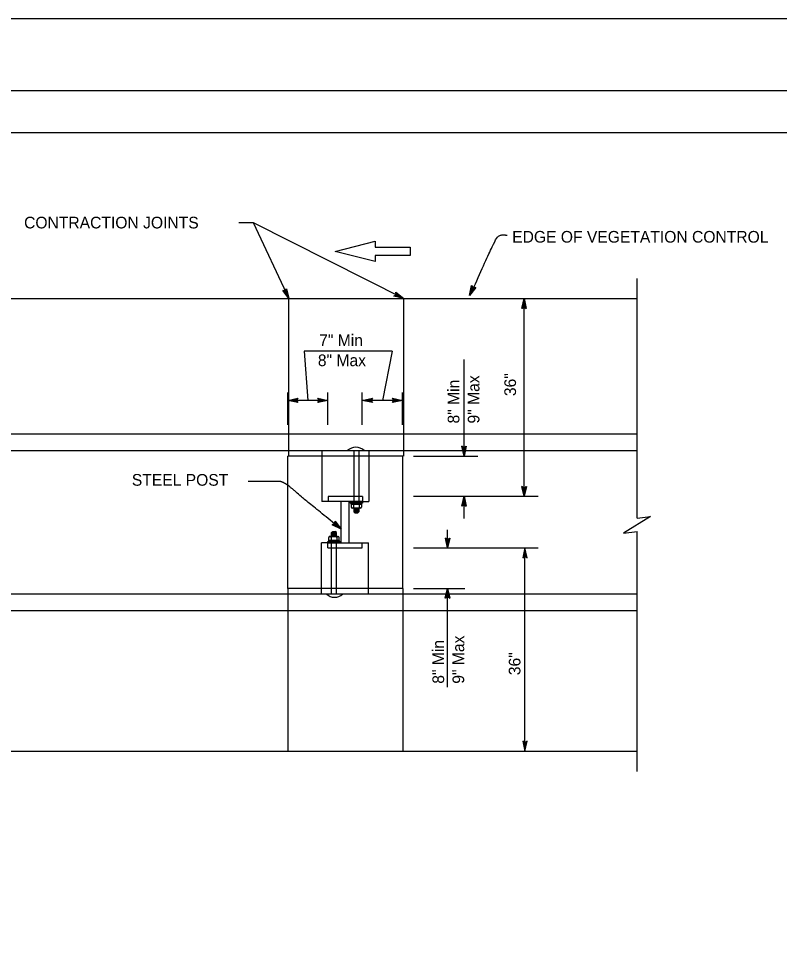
# Model space of a CAD drawing. Extents: x -893 to 867, y -474 to 712.
# Drawn here: x -220 to 235, y 148 to 712 of the extents above; entities that cross this region are included whole.
import ezdxf

# ---------------------------------------------------------------- set-up
doc = ezdxf.new("R2010")
doc.units = 0
for name, color, linetype in [('border_PLOTTING-ELEMENTS', 7, 'Continuous'), ('border_rw_22x34_Cut_Lines', 7, 'Continuous'), ('border_SHEET', 7, 'Continuous'), ('pp_PRESENTATION', 7, 'Continuous'), ('tcd_BARRIER-THRIE-BEAM', 7, 'Continuous'), ('tcd_MISC', 7, 'Continuous'), ('tcd_RAILING-anno', 7, 'Continuous')]:
    doc.layers.add(name, color=color, linetype=linetype)

msp = doc.modelspace()

# ---------------------------------------------------------------- linework, layer by layer
at = {"layer": 'border_PLOTTING-ELEMENTS'}
for points in [[(-893.46, -474.04), (866.54, -474.04), (866.54, 711.96), (-893.46, 711.96)], [(-863.46, 668.96), (836.54, 668.96), (836.54, -431.04), (-863.46, -431.04)]]:
    msp.add_lwpolyline(points, close=True, dxfattribs=at)
at = {"layer": 'border_rw_22x34_Cut_Lines'}
msp.add_lwpolyline([(-863.46, 668.96), (836.54, 668.96), (836.54, -431.04), (-863.46, -431.04)], close=True, dxfattribs=at)
at = {"layer": 'border_SHEET'}
msp.add_line((-813.46, 643.95), (811.54, 643.95), dxfattribs=at)
at = {"layer": 'pp_PRESENTATION'}
for p, q in [((-30.52, 572.66), (-6.61, 578.8)), ((-6.61, 578.8), (-6.61, 575.16)), ((-6.61, 566.52), (-30.52, 572.66)), ((-6.61, 575.16), (14.49, 575.16)), ((14.49, 570.16), (-6.61, 570.16)), ((-6.61, 570.16), (-6.61, 566.52)), ((14.49, 575.16), (14.49, 572.66)), ((14.49, 572.66), (14.49, 570.16))]:
    msp.add_line(p, q, dxfattribs=at)
at = {"layer": 'tcd_BARRIER-THRIE-BEAM'}
for p, q in [((-697.73, 463.3), (150.21, 463.3)), ((-697.73, 453.3), (150.21, 453.3)), ((-38.47, 453.3), (-38.47, 422.84)), ((-19.3, 453.32), (-19.3, 422.44)), ((-16.3, 453.3), (-16.3, 422.44)), ((-10.37, 453.3), (-10.37, 422.84)), ((-14.11, 425.8), (-34.73, 425.8)), ((-34.73, 425.8), (-34.73, 422.84)), ((-14.11, 425.8), (-14.11, 422.83)), ((-34.73, 422.84), (-38.47, 422.84)), ((-14.11, 422.84), (-34.73, 422.84)), ((-14.11, 422.84), (-34.73, 422.84)), ((-26.99, 398), (-26.99, 422.84)), ((-22.08, 398), (-22.08, 422.84)), ((-14.46, 421.63), (-21.09, 421.63)), ((-21.09, 421.63), (-21.09, 421.26)), ((-21.09, 421.26), (-14.46, 421.26)), ((-14.68, 421.1), (-20.92, 421.1)), ((-20.92, 421.1), (-20.92, 419.53)), ((-15.32, 418.87), (-20.25, 418.87)), ((-19.58, 421.1), (-19.58, 419.44)), ((-16.32, 418.82), (-19.27, 418.82)), ((-19.27, 418.82), (-19.27, 416.61)), ((-19.27, 417.72), (-16.45, 417.72)), ((-16.78, 418.2), (-18.91, 418.2)), ((-16.32, 418.82), (-16.32, 416.61)), ((-16.01, 419.54), (-16.01, 421.1)), ((-14.68, 421.1), (-14.68, 419.5)), ((-14.46, 421.26), (-14.46, 421.63)), ((-14.11, 422.84), (-10.37, 422.84)), ((-16.32, 416.61), (-19.27, 416.61)), ((-19.27, 416.61), (-18.53, 415.88)), ((-16.78, 417.26), (-18.91, 417.26)), ((-17.06, 415.88), (-18.53, 415.88)), ((-16.32, 416.61), (-17.06, 415.88)), ((-34.31, 399.74), (-34.31, 401.34)), ((-33.66, 401.97), (-28.73, 401.97)), ((-32.97, 401.3), (-32.97, 399.74)), ((-32.66, 404.23), (-31.92, 404.97)), ((-32.66, 404.23), (-29.71, 404.23)), ((-32.66, 402.02), (-32.66, 404.23)), ((-32.66, 402.02), (-29.71, 402.02)), ((-29.71, 403.12), (-32.54, 403.12)), ((-32.2, 403.58), (-30.08, 403.58)), ((-32.2, 402.64), (-30.08, 402.64)), ((-31.92, 404.97), (-30.45, 404.97)), ((-29.71, 404.23), (-30.45, 404.97)), ((-29.71, 402.02), (-29.71, 404.23)), ((-29.4, 399.74), (-29.4, 401.4)), ((-28.07, 399.74), (-28.07, 401.31)), ((-34.87, 398), (-38.62, 398)), ((-38.62, 367.55), (-38.62, 398)), ((-34.87, 395.04), (-34.87, 398.01)), ((-34.87, 398), (-14.25, 398)), ((-34.87, 398), (-14.25, 398)), ((-27.89, 399.58), (-34.52, 399.58)), ((-34.52, 399.58), (-34.52, 399.21)), ((-34.52, 399.21), (-27.89, 399.21)), ((-34.31, 399.74), (-28.07, 399.74)), ((-32.69, 367.55), (-32.69, 398.4)), ((-29.69, 367.52), (-29.69, 398.4)), ((-27.89, 399.21), (-27.89, 399.58)), ((-14.25, 395.04), (-14.25, 398)), ((-14.25, 398), (-10.51, 398)), ((-10.51, 367.55), (-10.51, 398)), ((-34.87, 395.04), (-14.25, 395.04)), ((-697.73, 367.54), (150.21, 367.54)), ((-697.73, 357.54), (150.21, 357.54))]:
    msp.add_line(p, q, dxfattribs=at)
for points in [[(-21.47, 422.44), (-14.12, 422.44), (-14.12, 421.92), (-21.47, 421.92)], [(-27.51, 398.4), (-34.87, 398.4), (-34.87, 398.93), (-27.51, 398.93)]]:
    msp.add_lwpolyline(points, close=True, dxfattribs=at)
for centre, radius, start, end in [((-18.11, 448.11), 7.22, 46.2246, 133.4557), ((-20.25, 419.54), 0.669, 180.7224, 351.7875), ((-18.9, 419.54), 0.669, 180.4996, 268.1024), ((-16.68, 419.54), 0.669, 272.9268, 0.3985), ((-15.34, 419.54), 0.669, 184.8048, 356.3828), ((-33.64, 401.3), 0.669, 4.8048, 176.3828), ((-32.3, 401.3), 0.669, 92.9268, 180.3985), ((-30.08, 401.3), 0.669, 0.4996, 88.1024), ((-28.74, 401.3), 0.669, 0.7224, 171.7875), ((-30.87, 372.73), 7.22, 226.2246, 313.4557)]:
    msp.add_arc(centre, radius, start, end, dxfattribs=at)
at = {"layer": 'tcd_MISC'}
for p, q in [((150.21, 412.79), (150.21, 556.37)), ((-697.73, 544.36), (150.21, 544.36)), ((-58.23, 450.03), (-58.23, 544.36)), ((10.51, 450.03), (10.51, 544.36)), ((9.91, 450.03), (-58.83, 450.03)), ((-58.83, 370.82), (-58.83, 450.03)), ((9.91, 370.82), (9.91, 450.03)), ((150.21, 261.2), (150.21, 404.79)), ((9.91, 370.82), (-58.83, 370.82)), ((-58.83, 370.82), (-58.83, 273.21)), ((9.91, 370.82), (9.91, 273.21)), ((-697.73, 273.21), (150.21, 273.21))]:
    msp.add_line(p, q, dxfattribs=at)
msp.add_lwpolyline([(150.21, 412.79), (158.21, 413.79), (142.21, 403.79), (150.21, 404.79)], dxfattribs=at)
at = {"layer": 'tcd_RAILING-anno'}
for p, q in [((-88.15, 589.94), (-79.6, 589.94)), ((-79.6, 589.94), (-58.23, 544.36)), ((-79.6, 589.94), (10.51, 544.36)), ((51.21, 552.17), (51.21, 552.17)), ((53.65, 551.09), (53.65, 551.09)), ((49.99, 546.15), (49.99, 546.15)), ((82.63, 425.97), (82.63, 544.36)), ((-49.15, 512.92), (-46.9, 483.4)), ((3.61, 512.92), (-49.15, 512.92)), ((3.61, 512.92), (-2.22, 483.4)), ((46.64, 450.03), (46.64, 507.86)), ((-58.93, 468.76), (-58.93, 488.23)), ((-34.87, 468.76), (-34.87, 488.23)), ((-14.25, 468.76), (-14.25, 488.23)), ((9.8, 468.76), (9.8, 488.23)), ((-58.93, 483.4), (-52.93, 484.73)), ((-52.93, 482.06), (-58.93, 483.4)), ((-58.93, 483.4), (-58.93, 483.4)), ((-34.87, 483.4), (-58.93, 483.4)), ((-53.15, 482.41), (-57.55, 483.4)), ((-57.54, 483.4), (-53.17, 484.37)), ((-56.17, 483.39), (-53.34, 484.02)), ((-53.38, 482.77), (-56.17, 483.39)), ((-54.79, 483.39), (-53.58, 483.66)), ((-53.56, 483.12), (-54.79, 483.39)), ((-52.93, 484.73), (-53.73, 483.4)), ((-53.73, 483.4), (-52.93, 482.06)), ((-52.93, 484.73), (-52.93, 484.73)), ((-52.93, 482.06), (-52.93, 482.06)), ((-40.87, 484.74), (-40.87, 484.74)), ((-40.87, 482.07), (-40.87, 482.07)), ((-34.87, 483.4), (-34.87, 483.4)), ((-14.25, 483.4), (-8.25, 484.73)), ((-8.25, 482.06), (-14.25, 483.4)), ((-14.25, 483.4), (-14.25, 483.4)), ((9.8, 483.4), (-14.25, 483.4)), ((-8.47, 482.41), (-12.87, 483.4)), ((-12.86, 483.4), (-8.49, 484.37)), ((-11.49, 483.39), (-8.67, 484.02)), ((-8.7, 482.77), (-11.49, 483.39)), ((-10.11, 483.39), (-8.9, 483.66)), ((-8.88, 483.12), (-10.11, 483.39)), ((-8.25, 484.73), (-9.05, 483.4)), ((-9.05, 483.4), (-8.25, 482.06)), ((-8.25, 484.73), (-8.25, 484.73)), ((-8.25, 482.06), (-8.25, 482.06)), ((3.8, 484.74), (3.8, 484.74)), ((3.8, 482.07), (3.8, 482.07)), ((9.8, 483.4), (9.8, 483.4)), ((16.37, 453.46), (67.77, 453.46)), ((16.37, 450.03), (54.82, 450.03)), ((16.37, 425.97), (91.09, 425.97)), ((46.64, 412.6), (46.64, 425.97)), ((36.77, 395.03), (36.77, 405.88)), ((16.37, 395.03), (91.09, 395.03)), ((83.1, 395.04), (81.77, 389.04)), ((81.77, 389.04), (83.1, 389.84)), ((83.1, 393.65), (82.13, 389.28)), ((83.11, 392.28), (82.48, 389.46)), ((83.11, 390.9), (82.84, 389.69)), ((84.44, 389.04), (83.1, 395.04)), ((83.1, 395.04), (83.1, 395.04)), ((83.1, 273.21), (83.1, 395.03)), ((83.1, 389.84), (84.44, 389.04)), ((84.09, 389.26), (83.11, 393.66)), ((83.73, 389.49), (83.11, 392.28)), ((83.38, 389.67), (83.11, 390.9)), ((81.78, 389.04), (81.78, 389.04)), ((84.44, 389.04), (84.44, 389.04)), ((40.56, 367.42), (14.94, 367.42)), ((16.37, 370.82), (47.04, 370.82)), ((36.77, 311.54), (36.77, 370.82)), ((83.1, 278.41), (81.77, 279.21)), ((81.77, 279.21), (81.77, 279.21)), ((81.77, 279.21), (83.1, 273.21)), ((82.12, 279), (83.1, 274.59)), ((82.48, 278.76), (83.1, 275.98)), ((82.83, 278.59), (83.1, 277.36)), ((83.1, 273.21), (84.43, 279.21)), ((84.43, 279.21), (83.1, 278.41)), ((83.1, 275.98), (83.73, 278.8)), ((83.1, 277.36), (83.37, 278.57)), ((83.11, 274.6), (84.08, 278.98)), ((84.43, 279.21), (84.43, 279.21)), ((83.1, 273.21), (83.1, 273.21))]:
    msp.add_line(p, q, dxfattribs=at)
for points in [[(-59.54, 550.26), (-58.23, 544.36), (-61.92, 549.15), (-61.51, 549.11), (-58.81, 545.6), (-59.77, 549.93), (-59.99, 549.59), (-59.38, 546.82), (-61.11, 549.07), (-60.7, 549.02), (-59.96, 548.05), (-60.22, 549.25), (-60.4, 548.99), (-61.92, 549.15), (-60.4, 548.99)], [(5.83, 548.2), (10.51, 544.36), (4.65, 545.86), (4.99, 546.07), (9.28, 544.97), (5.86, 547.79), (5.89, 547.39), (8.08, 545.59), (5.34, 546.29), (5.68, 546.51), (6.87, 546.2), (5.92, 546.98), (5.94, 546.67), (4.65, 545.86), (5.94, 546.67)], [(53.65, 551.09), (49.99, 546.15), (51.21, 552.17), (51.44, 551.83), (50.55, 547.42), (53.24, 551.04), (52.83, 550.99), (51.11, 548.67), (51.68, 551.49), (51.92, 551.16), (51.67, 549.93), (52.42, 550.94), (52.1, 550.9), (51.21, 552.17), (52.1, 550.9)], [(81.32, 538.45), (82.63, 544.36), (83.94, 538.45), (83.59, 538.66), (82.64, 542.99), (81.67, 538.66), (82.01, 538.87), (82.63, 541.64), (83.25, 538.87), (82.9, 539.08), (82.63, 540.28), (82.36, 539.08), (82.63, 539.24), (83.94, 538.45), (82.63, 539.24)], [(-40.87, 484.74), (-34.87, 483.4), (-40.87, 482.07), (-40.66, 482.42), (-36.26, 483.39), (-40.66, 484.38), (-40.45, 484.03), (-37.64, 483.4), (-40.45, 482.78), (-40.23, 483.13), (-39.02, 483.4), (-40.24, 483.67), (-40.07, 483.4), (-40.87, 482.07), (-40.07, 483.4)], [(3.8, 484.74), (9.8, 483.4), (3.8, 482.07), (4.02, 482.42), (8.41, 483.39), (4.02, 484.38), (4.23, 484.03), (7.04, 483.4), (4.23, 482.78), (4.44, 483.13), (5.66, 483.4), (4.44, 483.67), (4.6, 483.4), (3.8, 482.07), (4.6, 483.4)], [(47.96, 455.93), (46.64, 450.03), (45.33, 455.93), (45.68, 455.72), (46.64, 451.39), (47.61, 455.72), (47.26, 455.51), (46.64, 452.74), (46.03, 455.51), (46.38, 455.3), (46.64, 454.1), (46.91, 455.31), (46.64, 455.14), (45.33, 455.93), (46.64, 455.14)], [(83.95, 431.87), (82.63, 425.97), (81.32, 431.87), (81.67, 431.66), (82.63, 427.34), (83.6, 431.66), (83.25, 431.45), (82.64, 428.69), (82.02, 431.45), (82.37, 431.24), (82.64, 430.05), (82.91, 431.25), (82.63, 431.08), (81.32, 431.87), (82.63, 431.08)], [(45.32, 420.06), (46.64, 425.97), (47.95, 420.06), (47.6, 420.27), (46.64, 424.6), (45.67, 420.27), (46.02, 420.48), (46.64, 423.25), (47.25, 420.48), (46.9, 420.69), (46.64, 421.89), (46.37, 420.69), (46.64, 420.85), (47.95, 420.06), (46.64, 420.85)], [(-30.6, 411), (-26.86, 406.24), (-32.26, 408.96), (-31.88, 409.1), (-27.92, 407.1), (-30.66, 410.59), (-30.72, 410.19), (-28.96, 407.96), (-31.49, 409.24), (-31.11, 409.37), (-30.02, 408.82), (-30.77, 409.79), (-30.82, 409.48), (-32.26, 408.96), (-30.82, 409.48)], [(38.09, 400.94), (36.77, 395.03), (35.46, 400.94), (35.81, 400.73), (36.77, 396.4), (37.74, 400.73), (37.39, 400.52), (36.77, 397.75), (36.16, 400.52), (36.51, 400.31), (36.78, 399.11), (37.04, 400.31), (36.77, 400.15), (35.46, 400.94), (36.77, 400.15)], [(35.45, 364.91), (36.77, 370.82), (38.08, 364.91), (37.73, 365.12), (36.78, 369.45), (35.8, 365.12), (36.15, 365.33), (36.77, 368.1), (37.38, 365.33), (37.03, 365.54), (36.77, 366.74), (36.5, 365.54), (36.77, 365.7), (38.08, 364.91), (36.77, 365.7)]]:
    msp.add_lwpolyline(points, close=True, dxfattribs=at)
for points in [[(52.57, 551.3), (65.14, 579.66), (67.85, 582.37), (70.31, 582.62), (72.53, 582.37)], [(-26.86, 406.24), (-51.02, 425.79), (-57.48, 431.68), (-61.91, 434.56), (-64.76, 434.98), (-82.55, 434.73)]]:
    msp.add_open_spline(points, degree=2, dxfattribs=at)

# ---------------------------------------------------------------- texts
for s, height, p in [('CONTRACTION JOINTS', 7, (-216.73, 586.41)), ('EDGE OF VEGETATION CONTROL', 6.9999, (75.47, 577.9)), ('7" Min', 7, (-40.08, 515.91)), ('8" Max', 7, (-40.87, 503.91)), ('STEEL POST', 7, (-152.23, 432.3))]:
    msp.add_text(s, height=height, dxfattribs=at).set_placement(p)
for s, p in [('9" Max', (55.87, 469.58)), ('36"', (77.77, 485.98)), ('8" Min', (43.87, 469.58)), ('8" Min', (34.74, 313.7)), ('9" Max', (46.74, 313.7)), ('36"', (80.42, 318.82))]:
    msp.add_text(s, height=7, rotation=90, dxfattribs=at).set_placement(p)

doc.saveas('drawing.dxf')
